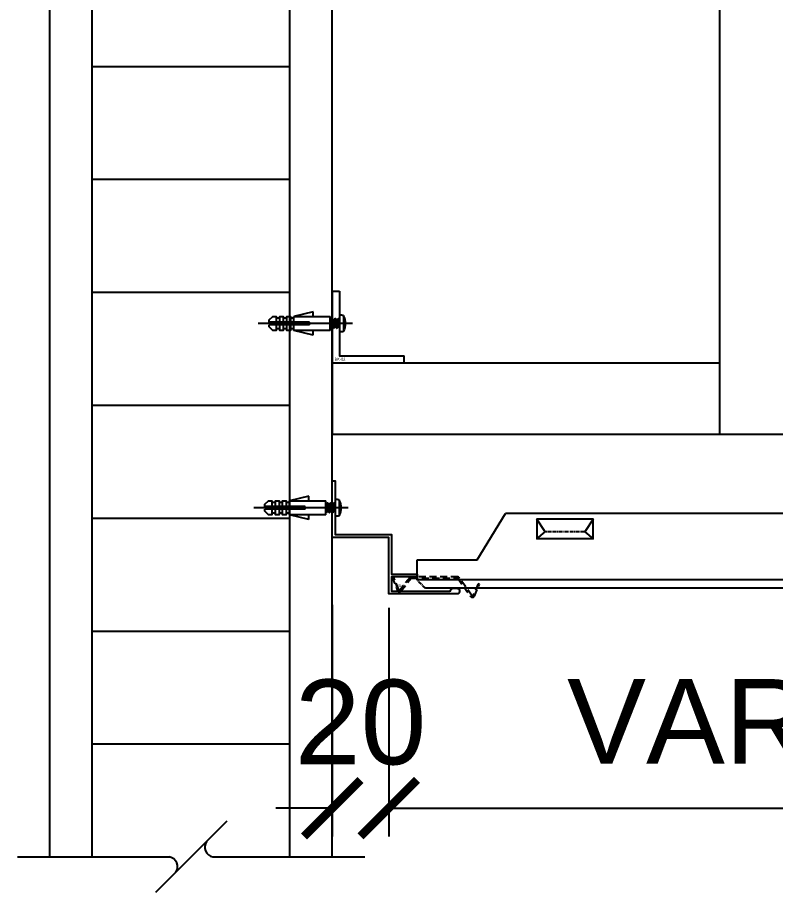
# Model space of a CAD drawing. Header units: millimetres. Extents: x 28487 to 58856, y 2691 to 22893.
# Drawn here: x 33506.8 to 33775.3, y 2904.4 to 3214.3 of the extents above; entities that cross this region are included whole.
import ezdxf

# ---------------------------------------------------------------- set-up
doc = ezdxf.new("R2010")
doc.units = ezdxf.units.MM
doc.linetypes.add('CENTER', pattern=[2, 1.25, -0.25, 0.25, -0.25])
doc.linetypes.add('HIDDEN', pattern=[0.375, 0.25, -0.125])
for name, color, linetype in [('0-LOCK', 251, 'Continuous'), ('000 - EX D I M', 251, 'Continuous'), ('000 - H A T C H', 9, 'Continuous'), ('000 - L I N E 0.1', 1, 'Continuous'), ('CEILING', 1, 'Continuous'), ('GRID', 5, 'CENTER'), ('LINE', 7, 'Continuous')]:
    doc.layers.add(name, color=color, linetype=linetype)
doc.layers.add('000 - H I D D E N', color=7, linetype='Continuous', plot=False)
doc.styles.add('Arial', font='arial.ttf')
doc.styles.add('Cetury Gothic', font='GOTHIC.TTF')
doc.dimstyles.new('DIM 50 E-E', dxfattribs={"dimscale": 50, "dimtxt": 3, "dimasz": 2, "dimexe": 2, "dimexo": 2.5, "dimgap": 1.5, "dimtad": 1, "dimdec": 0, "dimzin": 0, "dimdsep": 46, "dimtxsty": 'Arial', "dimblk": 'ARCHTICK', "dimcen": 2, "dimclrd": 1, "dimclre": 1, "dimclrt": 3, "dimaunit": 1, "dimadec": 6, "dimazin": 0, "dimtfac": 1, "dimtdec": 0, "dimtix": 1, "dimtofl": 0, "dimtmove": 2, "dimatfit": 3, "dimfxl": 1, "dimtolj": 1, "dimtzin": 0, "dimlwd": -1, "dimlwe": -1, "dimarcsym": 0})

# ---------------------------------------------------------------- blocks, each defined once
blk = doc.blocks.new('WA-6')
at = {"layer": '000 - L I N E 0.1', "color": 7}
blk.add_lwpolyline([(4.480445984659973, 8.86467014712362, -0.414213562373095), (4.481245984659971, 8.863870147123594), (4.481245984659971, 8.863470147123609, -0.414213562373095), (4.480445984659973, 8.86267014712361), (4.456245984659965, 8.86267014712361), (4.456245984659965, 8.882670147123592), (4.436245984659969, 8.882670147123592), (4.436245984659969, 8.902670147123603), (4.437245984659974, 8.902670147123603), (4.437245984659974, 8.883670147123597), (4.45724598465997, 8.883670147123597), (4.45724598465997, 8.869670147123616), (4.46624598465997, 8.869670147123616), (4.46624598465997, 8.868670147123611), (4.45724598465997, 8.868670147123611), (4.45724598465997, 8.863670147123615), (4.477745984659968, 8.863670147123615, 0.3475404855923598), (4.478232488915388, 8.86405476250822, -0.3475404855923602), (4.479010895724038, 8.86467014712362)], format="xyb", close=True, dxfattribs=at)
at = {"layer": 'Defpoints', "color": 2, "insert": (4.460162761563595, 8.866101121232674), "char_height": 0.001, "width": 0.05968444922580751, "attachment_point": 2, "style": 'Cetury Gothic'}
blk.add_mtext('{\\C150;WA-6}', dxfattribs=at)
blk = doc.blocks.new('A$C06CA28E6')
at = {"layer": '000 - H A T C H', "color": 8}
blk.add_line((15.8204152683204, 2.520994673948906), (10.77842592042248, -2.520994673948906), dxfattribs=at)
for centre, radius, start, end in [((14.97401202876222, 0.6932820455531328), 0.7085622372681732, 146.6799585744505, 258.0794415851801), ((11.63439796275497, -0.689674955673695), 0.7043777124360673, 326.7271520123304, 78.27284798766665)]:
    blk.add_arc(centre, radius, start, end, dxfattribs=at)
blk = doc.blocks.new('A$C60FC100F')
at = {"layer": '000 - L I N E 0.1', "color": 7}
for p, q in [((0.02967832891214428, -0.01701856612169728), (0.03217832891214467, -0.01701856612169728)), ((0.05507832891214459, -0.0424185661216967), (0.05507832891214459, -0.0399185661216972))]:
    blk.add_line(p, q, dxfattribs=at)
for points in [[(0.02967832891214428, -0.01701856612169728), (0.02967832891214428, -0.0424185661216967), (0.05507832891214459, -0.0424185661216967)], [(0.03217832891214467, -0.01701856612169728), (0.03217832891214467, -0.0399185661216972), (0.05507832891214459, -0.0399185661216972)]]:
    blk.add_lwpolyline(points, dxfattribs=at)
at = {"layer": '000 - H I D D E N', "color": 2, "insert": (0.03238882610805049, -0.04063430083795083), "char_height": 0.001, "width": 0.05968444922580751, "attachment_point": 2, "style": 'Cetury Gothic'}
blk.add_mtext('{\\C150;BK-02}', dxfattribs=at)
blk = doc.blocks.new('A$C78244B8F')
at = {"layer": '000 - L I N E 0.1'}
for p, q in [((0.01950034647924337, 0.008299325317290496), (0.01267122351493377, 0.006649663064969502)), ((0.01267122351493377, 0.006649663064969502), (0.02546778707957387, 0.006649663064969502)), ((0.01267122351493377, 0.004649663064968834), (0.01267122351493377, 0.006649663064969502)), ((0.01950034647924337, 0.006649663064969502), (0.01950034647924337, 0.008299325317290496)), ((0.02546778707957387, 0.001649663064968721), (0.02546778707957387, 0.006649663064969502)), ((0.02878340522313749, 0.007055930638863117), (0.02878340522313749, 0.001243395491073329)), ((0.03023653901008316, 0.006910617260169616), (0.03023653901008316, 0.001388708869770383)), ((0.03337691883372074, 0.004149663064968223), (0, 0.004149663064968223)), ((0.01819906947123151, 0.004649663064968834), (0.003921223514934624, 0.004649663064968834)), ((0.007671223514933878, 0.006024663064970071), (0.006421223514934127, 0.006024663064970071)), ((0.01017122351493427, 0.006024663064970071), (0.008921223514934518, 0.006024663064970071)), ((0.01267122351493377, 0.006024663064970071), (0.01142122351493402, 0.006024663064970071)), ((0.01267122351493377, 0.001649663064968721), (0.01267122351493377, 0.003649663064969388)), ((0.01819906947123151, 0.003649663064969388), (0.01819906947123151, 0.004649663064968834)), ((0.02586736078322538, 0.005447735905640627), (0.02546778707957387, 0.005447735905640627)), ((0.02590630771479141, 0.002849108325648331), (0.02546778707957387, 0.004811488168265043)), ((0.02702931324344604, 0.005450217804286339), (0.02648756122957252, 0.005450217804286339)), ((0.02819182027300116, 0.005450217804286339), (0.02765006825913474, 0.005450217804286339)), ((0.03023653901008316, 0.004512946511704641), (0.03023653901008316, 0.003786379618230029)), ((0.0309513291801764, 0.004512946511704641), (0.03023653901008316, 0.004512946511704641)), ((0.03023653901008316, 0.003786379618230029), (0.0309513291801764, 0.003786379618230029)), ((0.007671223514933878, 0.002274663064969928), (0.006421223514934127, 0.002274663064969928)), ((0.01017122351493427, 0.002274663064969928), (0.008921223514934518, 0.002274663064969928)), ((0.01267122351493377, 0.002274663064969928), (0.01142122351493402, 0.002274663064969928)), ((0.02546778707957387, 0.001649663064968721), (0.01267122351493377, 0.001649663064968721)), ((0.01950034647924337, 8.12649503245666e-10), (0.01267122351493377, 0.001649663064968721)), ((0.01950034647924337, 8.12649503245666e-10), (0.01950034647924337, 0.001649663064968721)), ((0.02551419194138305, 0.002453093541422646), (0.02546778707957387, 0.002533469119793352)), ((0.02567766842792452, 0.002453093464183098), (0.02590630771479141, 0.002849108325648331)), ((0.0264503709192585, 0.002846626427002619), (0.02590487474506098, 0.002846626427002619)), ((0.02761232337947916, 0.002849108325648331), (0.02706682720528164, 0.002849108325648331)), ((0.02877395209841183, 0.002849108325648331), (0.02822734669576477, 0.002849108325648331))]:
    blk.add_line(p, q, dxfattribs=at)
for points in [[(0.003921223514934624, 0.004649663064968834), (0.003921223514934624, 0.005399663064968863), (0.005171223514934375, 0.006649663064969502), (0.006421223514934127, 0.006649663064969502), (0.006421223514934127, 0.004649663064968834)], [(0.007671223514933878, 0.004649663064968834), (0.007671223514933878, 0.006649663064969502), (0.008921223514934518, 0.006649663064969502), (0.008921223514934518, 0.004649663064968834)], [(0.01017122351493427, 0.004649663064968834), (0.01017122351493427, 0.006649663064969502), (0.01142122351493402, 0.006649663064969502), (0.01142122351493402, 0.004649663064968834)], [(0.01819906947123151, 0.003649663064969388), (0.003921223514934624, 0.003649663064969388)], [(0.006421223514934127, 0.003649663064969388), (0.006421223514934127, 0.001649663064968721), (0.005171223514934375, 0.001649663064968721), (0.003921223514934624, 0.00289966306496936), (0.003921223514934624, 0.003649663064969388)], [(0.008921223514934518, 0.003649663064969388), (0.008921223514934518, 0.001649663064968721), (0.007671223514933878, 0.001649663064968721), (0.007671223514933878, 0.003649663064969388)], [(0.01142122351493402, 0.003649663064969388), (0.01142122351493402, 0.001649663064968721), (0.01017122351493427, 0.001649663064968721), (0.01017122351493427, 0.003649663064969388)]]:
    blk.add_lwpolyline(points, dxfattribs=at)
for points in [[(0.0266761443567205, 0.002455575440066582), (0.02644750511444727, 0.002851590224292266), (0.02586625159966616, 0.005452699702930275), (0.02609489033198997, 0.005848713603903377, -0.5773502691896706), (0.02625836788302394, 0.005848713603903377), (0.02648700661534775, 0.005452699702930275), (0.02706826013013597, 0.002851590224292266), (0.02683962084326197, 0.002455575362821705, -0.5700003545817303)], [(0.02783809677205795, 0.002458057338710518), (0.02760945752977761, 0.002854072122936202), (0.0270282040149965, 0.005455181601574211), (0.02725684274732743, 0.005851195502541984, -0.5773502691896706), (0.02742032029836139, 0.005851195502541984), (0.02764895903069231, 0.005455181601574211), (0.02823021254546632, 0.002854072122936202), (0.02800157325859232, 0.00245805726146564, -0.5700003545817303)]]:
    blk.add_lwpolyline(points, format="xyb", close=True, dxfattribs=at)
blk.add_lwpolyline([(0.02878340522313749, 0.00283273503332282), (0.0287725191735575, 0.002851590224292266), (0.02819126565877639, 0.005452699702930275), (0.02841990439111441, 0.005848713603903377, -0.5773502691896706), (0.02858338194214127, 0.005848713603903377), (0.02878340522313749, 0.00550226311851354)], format="xyb", dxfattribs=at)
for centre, radius, start, end in [((0.02878340522313749, -0.0002823949852270857), 0.007338325624092979, 78.57881372553884, 90), ((0.02535400948594457, 0.004149663064968223), 0.005609096417619035, 0, 29.48712567306633), ((0.02535400948594457, 0.004149663064968223), 0.005609096417619136, 330.5128743269337, 0), ((0.02559593020695416, 0.002500286328727341), 9.438380809455837e-05, 209.9999999999751, 330.000000000025), ((0.02878340522313749, 0.008581721115167085), 0.007338325624092206, 270, 281.4211862744611)]:
    blk.add_arc(centre, radius, start, end, dxfattribs=at)
blk = doc.blocks.new('_ArchTick')
at = {"color": 0, "linetype": 'ByBlock', "const_width": 0.15}
blk.add_lwpolyline([(-0.5, -0.5), (0.5, 0.5)], dxfattribs=at)
blk = doc.blocks.new('*D113')
at = {"layer": '000 - EX D I M', "color": 1, "transparency": 16777216}
for p, q in [((5244.050666625066, -4039.322922345796), (5244.050666625066, -4125.237944627137)), ((4964.05066660975, -4044.322922345836), (4964.05066660975, -4125.237944627137)), ((4964.05066660975, -4115.237944627137), (5244.050666625066, -4115.237944627137))]:
    blk.add_line(p, q, dxfattribs=at)
at = {"layer": 'Defpoints', "color": 0, "transparency": 16777216}
for p in [(5244.050666625066, -4034.322922345796), (4964.05066660975, -4039.322922345836), (5244.050666625066, -4115.237944627137)]:
    blk.add_point(p, dxfattribs=at)
at = {"layer": '000 - EX D I M', "color": 1, "transparency": 16777216, "xscale": 20, "yscale": 20, "zscale": 20, "rotation": 180}
blk.add_blockref('_ArchTick', (4964.05066660975, -4115.237944627137), dxfattribs=at)
at = {"layer": '000 - EX D I M', "color": 1, "transparency": 16777216, "xscale": 20, "yscale": 20, "zscale": 20}
blk.add_blockref('_ArchTick', (5244.050666625066, -4115.237944627137), dxfattribs=at)
at = {"layer": '000 - EX D I M', "color": 3, "transparency": 16777216, "insert": (5104.050666617408, -4084.726348447055), "char_height": 30, "attachment_point": 5, "style": 'Arial'}
blk.add_mtext('\\A1;VARIES', dxfattribs=at)
blk = doc.blocks.new('*D114')
at = {"layer": '000 - EX D I M', "color": 1, "transparency": 16777216}
for p, q in [((4944.05066660975, -4043.238553705756), (4944.05066660975, -4125.237944627137)), ((4964.05066660975, -4044.322922345836), (4964.05066660975, -4125.237944627137)), ((4944.05066660975, -4115.237944627137), (4924.05066660975, -4115.237944627137)), ((4964.05066660975, -4115.237944627137), (4984.05066660975, -4115.237944627137))]:
    blk.add_line(p, q, dxfattribs=at)
at = {"layer": 'Defpoints', "color": 0, "transparency": 16777216}
for p in [(4944.05066660975, -4038.238553705756), (4964.05066660975, -4039.322922345836), (4964.05066660975, -4115.237944627137)]:
    blk.add_point(p, dxfattribs=at)
at = {"layer": '000 - EX D I M', "color": 1, "transparency": 16777216, "xscale": 20, "yscale": 20, "zscale": 20}
blk.add_blockref('_ArchTick', (4944.05066660975, -4115.237944627137), dxfattribs=at)
at = {"layer": '000 - EX D I M', "color": 1, "transparency": 16777216, "xscale": 20, "yscale": 20, "zscale": 20, "rotation": 180}
blk.add_blockref('_ArchTick', (4964.05066660975, -4115.237944627137), dxfattribs=at)
at = {"layer": '000 - EX D I M', "color": 3, "transparency": 16777216, "insert": (4954.05066660975, -4084.920754995486), "char_height": 30, "attachment_point": 5, "style": 'Arial'}
blk.add_mtext('\\A1;20', dxfattribs=at)
blk = doc.blocks.new('C-2-PP00-AR-2350-01-B_20251110-161513_EX_DIM')
at = {"layer": '000 - EX D I M'}
dim = blk.add_linear_dim(base=(5244.050666625066, -4115.237944627137), p1=(4964.05066660975, -4039.322922345836), p2=(5244.050666625066, -4034.322922345796), text='VARIES', dimstyle='DIM 50 E-E', override={"dimscale": 10, "dimexe": 1, "dimexo": 0.5}, dxfattribs=at)
dim.commit()
dim.dimension.update_dxf_attribs({"geometry": '*D113', "text_midpoint": (5104.050666617408, -4084.726348447055)})
dim = blk.add_linear_dim(base=(4964.05066660975, -4115.237944627137), p1=(4944.05066660975, -4038.238553705756), p2=(4964.05066660975, -4039.322922345836), dimstyle='DIM 50 E-E', override={"dimscale": 10, "dimexe": 1, "dimexo": 0.5}, dxfattribs=at)
dim.commit()
dim.dimension.update_dxf_attribs({"geometry": '*D114', "text_midpoint": (4954.05066660975, -4084.920754995486)})

msp = doc.modelspace()

# ---------------------------------------------------------------- linework, layer by layer
at = {"color": 251}
for p, q in [((33533.3444340385, 3197.017145491933), (33603.34443404223, 3197.017145491933)), ((33533.3444340385, 3157.017145491933), (33603.34443404223, 3157.017145491933)), ((33533.3444340385, 3117.01714549007), (33603.34443404223, 3117.01714549007)), ((33533.3444340385, 3077.017145493795), (33603.34443404223, 3077.017145493795)), ((33533.3444340385, 3037.017145491933), (33603.34443404223, 3037.017145491933)), ((33533.3444340385, 2997.017145491933), (33603.34443404223, 2997.017145491933)), ((33533.3444340385, 2957.01714549007), (33603.34443404223, 2957.01714549007))]:
    msp.add_line(p, q, dxfattribs=at)
at = {"color": 250, "linetype": 'HIDDEN', "ltscale": 10}
msp.add_lwpolyline([(33639.55787458603, 3016.027405020322), (33641.3985421696, 3011.425736061423, 0.5746701235416735), (33642.68055129484, 3011.235757783024), (33646.26242535522, 3015.713100358499), (33662.76480398383, 3015.713100358499), (33667.3590172335, 3009.281201808964, 0.5825055167867079), (33668.65670369115, 3009.417130454254), (33670.48037050098, 3013.595676053455), (33670.02211293148, 3013.795676053455), (33668.19844612166, 3009.617130454254, -0.5825055167867079), (33667.76588396911, 3009.571820905824), (33663.17167071944, 3016.003719455359, 0.2422133274524481), (33662.76480398383, 3016.213100358499), (33646.26242535522, 3016.213100358499, 0.2278377915819399), (33645.8719909505, 3016.025447882278), (33642.29011689012, 3011.548105306802, -0.5746701235416735), (33641.86278051504, 3011.611431399601), (33640.02211293148, 3016.213100358499)], format="xyb", close=True, dxfattribs=at)
at = {"layer": '0-LOCK'}
msp.add_line((33618.34443404223, 3092.024558329432), (33618.34443404222, 3066.624558334648), dxfattribs=at)
at = {"layer": '000 - H A T C H', "color": 251}
for p, q in [((33506.84733106851, 2917.017145493795), (33560.73514937594, 2917.017145493795)), ((33575.98560488086, 2917.017145493795), (33629.84153701222, 2917.017145493795))]:
    msp.add_line(p, q, dxfattribs=at)
at = {"layer": 'CEILING', "color": 251}
for p, q in [((33618.34443404223, 3092.024558329432), (33755.64443404297, 3092.024558329432)), ((33898.34443405481, 3066.624558334649), (33618.34443404223, 3066.624558334649))]:
    msp.add_line(p, q, dxfattribs=at)
msp.add_lwpolyline([(33755.64443404297, 3066.624558334648), (33755.64443404297, 3324.257488930394), (33781.04443404148, 3324.257488930394), (33781.04443404148, 3066.624558334648)], close=True, dxfattribs=at)
at = {"layer": 'GRID', "color": 1, "linetype": 'Continuous'}
for p, q in [((33669.66989103027, 3022.18426488137), (33679.66989103028, 3038.684264881384)), ((33750.67272105692, 3038.684264881384), (33679.66989103028, 3038.684264881385)), ((34067.65562347705, 3038.684264881384), (33746.03982571226, 3038.684264881384)), ((33648.34443404223, 3022.18426488137), (33669.66989103027, 3022.18426488137))]:
    msp.add_line(p, q, dxfattribs=at)
at = {"layer": 'GRID', "color": 251, "linetype": 'Continuous'}
for p, q in [((33710.7804604626, 3036.684264881378), (33690.7804604626, 3036.684264881378)), ((33757.43879557755, 3015.184264881399), (33648.34443404223, 3015.184264881399)), ((33918.34443405754, 3015.184264881399), (33753.00712820727, 3015.184264881399))]:
    msp.add_line(p, q, dxfattribs=at)
at = {"layer": 'GRID', "color": 251}
msp.add_line((33707.78046046261, 3032.184264881371), (33693.78046046263, 3032.184264881371), dxfattribs=at)
at = {"layer": 'GRID', "color": 2, "linetype": 'Continuous'}
for p, q in [((33648.34443404223, 3015.1842648814), (33648.34443404223, 3022.184264881371)), ((33757.47323046357, 3012.18426488137), (33651.34443404222, 3012.18426488137)), ((33915.34443405752, 3012.184264881334), (33752.93639964629, 3012.184264881334))]:
    msp.add_line(p, q, dxfattribs=at)
at = {"layer": 'GRID', "color": 2}
msp.add_line((33651.34443404222, 3012.184264881371), (33648.34443404223, 3015.1842648814), dxfattribs=at)
at = {"layer": 'GRID', "color": 251, "linetype": 'Continuous'}
msp.add_lwpolyline([(33710.78046046259, 3029.684264881393), (33710.78046046259, 3036.684264881392), (33707.78046046259, 3032.184264881392), (33710.78046046259, 3029.684264881393), (33690.78046046259, 3029.684264881393), (33693.78046046262, 3032.184264881392), (33690.78046046259, 3036.684264881392), (33690.78046046259, 3029.684264881393)], dxfattribs=at)
at = {"layer": 'LINE', "color": 2}
for p, q in [((33518.3444340385, 2917.017145493795), (33518.3444340385, 3324.257488930394)), ((33618.34443404223, 2917.017145493795), (33618.34443404223, 3324.257488930394))]:
    msp.add_line(p, q, dxfattribs=at)
at = {"layer": 'LINE', "color": 1}
for p, q in [((33533.3444340385, 2917.017145493795), (33533.3444340385, 3324.257488930394)), ((33603.34443404223, 2917.017145493795), (33603.34443404223, 3324.257488930394))]:
    msp.add_line(p, q, dxfattribs=at)

# ---------------------------------------------------------------- block references
at = {"layer": '0-LOCK', "color": 1}
msp.add_blockref('C-2-PP00-AR-2350-01-B_20251110-161513_EX_DIM', (28674.29376743248, 7049.507187227195), dxfattribs=at)
at = {"layer": '000 - H A T C H', "color": 3, "xscale": 5, "yscale": 5, "zscale": 5}
msp.add_blockref('A$C06CA28E6', (33501.84733106851, 2917.017145493795), dxfattribs=at)
at = {"layer": '000 - L I N E 0.1', "color": 0, "xscale": 1000, "yscale": 1000, "zscale": 1000}
msp.add_blockref('A$C60FC100F', (33588.66610513009, 3134.443124451129), dxfattribs=at)
at = {"layer": '000 - L I N E 0.1', "color": 2, "xscale": 1000, "yscale": 1000, "zscale": 1000}
for name, p in [('A$C78244B8F', (33592.06102881909, 3101.824895264464)), ('WA-6', (29182.09844938226, -5852.485882242251)), ('A$C78244B8F', (33590.56102881909, 3036.53460181638))]:
    msp.add_blockref(name, p, dxfattribs=at)

doc.saveas('drawing.dxf')
